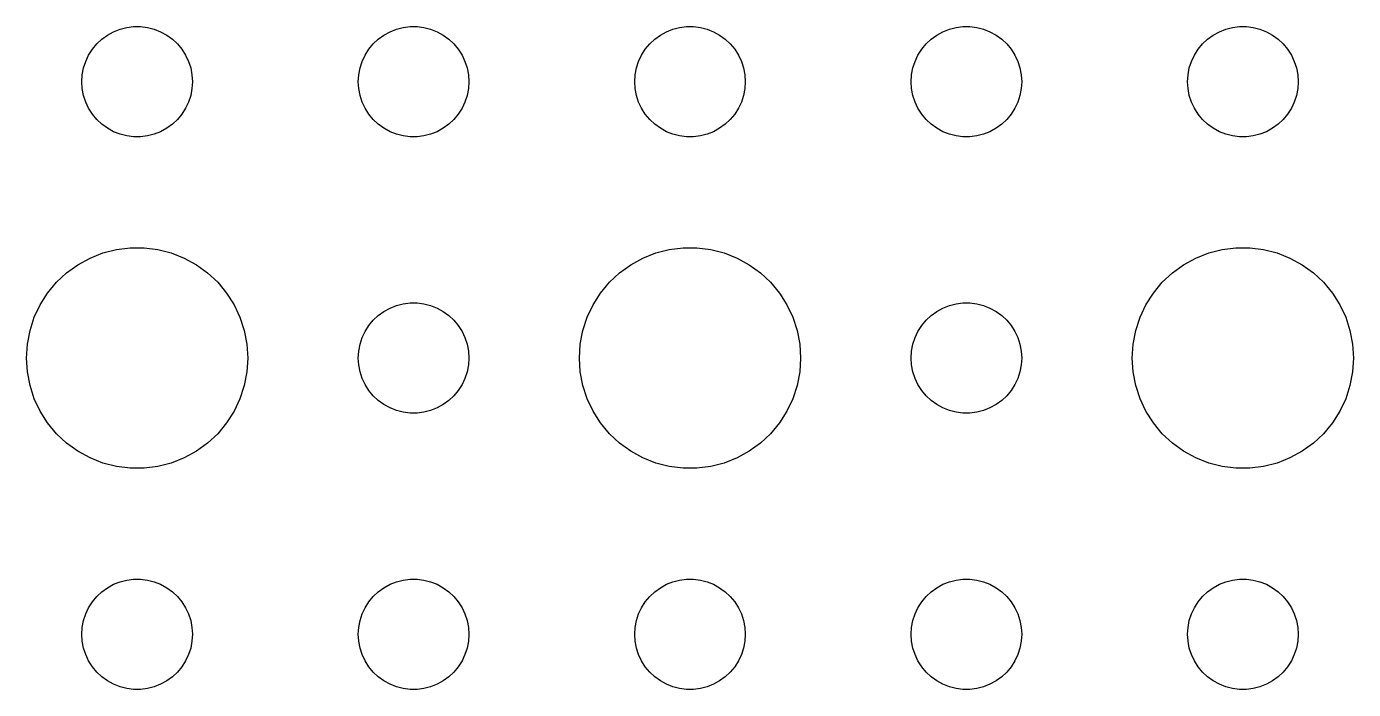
# Model space of a CAD drawing. Header units: metres. Extents: x -134 to 134, y 518 to 1078.
# Drawn here: x -70.5 to -34.5, y 546 to 564 of the extents above; entities that cross this region are included whole.
import ezdxf

# ---------------------------------------------------------------- set-up
doc = ezdxf.new("R2010")
doc.units = ezdxf.units.M

msp = doc.modelspace()

# ---------------------------------------------------------------- linework, layer by layer
for p, q in [((-68.4561, 563.656), (-68.3037, 563.766)), ((-68.3037, 563.766), (-68.1387, 563.857)), ((-68.1387, 563.857), (-67.9635, 563.927)), ((-67.9635, 563.927), (-67.7811, 563.973)), ((-67.7811, 563.973), (-67.5942, 563.997)), ((-67.5942, 563.997), (-67.4058, 563.997)), ((-67.4058, 563.997), (-67.2189, 563.973)), ((-67.2189, 563.973), (-67.0365, 563.927)), ((-67.0365, 563.927), (-66.8613, 563.857)), ((-66.8613, 563.857), (-66.6963, 563.766)), ((-66.6963, 563.766), (-66.5439, 563.656)), ((-60.9561, 563.656), (-60.8037, 563.766)), ((-60.8037, 563.766), (-60.6387, 563.857)), ((-60.6387, 563.857), (-60.4635, 563.927)), ((-60.4635, 563.927), (-60.2811, 563.973)), ((-60.2811, 563.973), (-60.0942, 563.997)), ((-60.0942, 563.997), (-59.9058, 563.997)), ((-59.9058, 563.997), (-59.7189, 563.973)), ((-59.7189, 563.973), (-59.5365, 563.927)), ((-59.5365, 563.927), (-59.3613, 563.857)), ((-59.3613, 563.857), (-59.1963, 563.766)), ((-59.1963, 563.766), (-59.0439, 563.656)), ((-53.4561, 563.656), (-53.3037, 563.766)), ((-53.3037, 563.766), (-53.1387, 563.857)), ((-53.1387, 563.857), (-52.9635, 563.927)), ((-52.9635, 563.927), (-52.7811, 563.973)), ((-52.7811, 563.973), (-52.5942, 563.997)), ((-52.5942, 563.997), (-52.4058, 563.997)), ((-52.4058, 563.997), (-52.2189, 563.973)), ((-52.2189, 563.973), (-52.0365, 563.927)), ((-52.0365, 563.927), (-51.8613, 563.857)), ((-51.8613, 563.857), (-51.6963, 563.766)), ((-51.6963, 563.766), (-51.5439, 563.656)), ((-45.9561, 563.656), (-45.8037, 563.766)), ((-45.8037, 563.766), (-45.6387, 563.857)), ((-45.6387, 563.857), (-45.4635, 563.927)), ((-45.4635, 563.927), (-45.2811, 563.973)), ((-45.2811, 563.973), (-45.0942, 563.997)), ((-45.0942, 563.997), (-44.9058, 563.997)), ((-44.9058, 563.997), (-44.7189, 563.973)), ((-44.7189, 563.973), (-44.5365, 563.927)), ((-44.5365, 563.927), (-44.3613, 563.857)), ((-44.3613, 563.857), (-44.1963, 563.766)), ((-44.1963, 563.766), (-44.0439, 563.656)), ((-38.4561, 563.656), (-38.3037, 563.766)), ((-38.3037, 563.766), (-38.1387, 563.857)), ((-38.1387, 563.857), (-37.9635, 563.927)), ((-37.9635, 563.927), (-37.7811, 563.973)), ((-37.7811, 563.973), (-37.5942, 563.997)), ((-37.5942, 563.997), (-37.4058, 563.997)), ((-37.4058, 563.997), (-37.2189, 563.973)), ((-37.2189, 563.973), (-37.0365, 563.927)), ((-37.0365, 563.927), (-36.8613, 563.857)), ((-36.8613, 563.857), (-36.6963, 563.766)), ((-36.6963, 563.766), (-36.5439, 563.656)), ((-68.7135, 563.382), (-68.5934, 563.527)), ((-68.5934, 563.527), (-68.4561, 563.656)), ((-66.5439, 563.656), (-66.4065, 563.527)), ((-66.4065, 563.527), (-66.2865, 563.382)), ((-61.2135, 563.382), (-61.0934, 563.527)), ((-61.0934, 563.527), (-60.9561, 563.656)), ((-59.0439, 563.656), (-58.9065, 563.527)), ((-58.9065, 563.527), (-58.7865, 563.382)), ((-53.7135, 563.382), (-53.5934, 563.527)), ((-53.5934, 563.527), (-53.4561, 563.656)), ((-51.5439, 563.656), (-51.4065, 563.527)), ((-51.4065, 563.527), (-51.2865, 563.382)), ((-46.2135, 563.382), (-46.0934, 563.527)), ((-46.0934, 563.527), (-45.9561, 563.656)), ((-44.0439, 563.656), (-43.9065, 563.527)), ((-43.9065, 563.527), (-43.7865, 563.382)), ((-38.7135, 563.382), (-38.5934, 563.527)), ((-38.5934, 563.527), (-38.4561, 563.656)), ((-36.5439, 563.656), (-36.4065, 563.527)), ((-36.4065, 563.527), (-36.2865, 563.382)), ((-68.9529, 562.873), (-68.8947, 563.052)), ((-68.8947, 563.052), (-68.8145, 563.223)), ((-68.8145, 563.223), (-68.7135, 563.382)), ((-66.2865, 563.382), (-66.1855, 563.223)), ((-66.1855, 563.223), (-66.1053, 563.052)), ((-66.1053, 563.052), (-66.0471, 562.873)), ((-61.4529, 562.873), (-61.3947, 563.052)), ((-61.3947, 563.052), (-61.3145, 563.223)), ((-61.3145, 563.223), (-61.2135, 563.382)), ((-58.7865, 563.382), (-58.6855, 563.223)), ((-58.6855, 563.223), (-58.6053, 563.052)), ((-58.6053, 563.052), (-58.5471, 562.873)), ((-53.9529, 562.873), (-53.8947, 563.052)), ((-53.8947, 563.052), (-53.8145, 563.223)), ((-53.8145, 563.223), (-53.7135, 563.382)), ((-51.2865, 563.382), (-51.1855, 563.223)), ((-51.1855, 563.223), (-51.1053, 563.052)), ((-51.1053, 563.052), (-51.0471, 562.873)), ((-46.4529, 562.873), (-46.3947, 563.052)), ((-46.3947, 563.052), (-46.3145, 563.223)), ((-46.3145, 563.223), (-46.2135, 563.382)), ((-43.7865, 563.382), (-43.6855, 563.223)), ((-43.6855, 563.223), (-43.6053, 563.052)), ((-43.6053, 563.052), (-43.5471, 562.873)), ((-38.9529, 562.873), (-38.8947, 563.052)), ((-38.8947, 563.052), (-38.8145, 563.223)), ((-38.8145, 563.223), (-38.7135, 563.382)), ((-36.2865, 563.382), (-36.1855, 563.223)), ((-36.1855, 563.223), (-36.1053, 563.052)), ((-36.1053, 563.052), (-36.0471, 562.873)), ((-69, 562.5), (-68.9882, 562.688)), ((-68.9882, 562.688), (-68.9529, 562.873)), ((-66.0471, 562.873), (-66.0118, 562.688)), ((-66.0118, 562.688), (-66, 562.5)), ((-61.5, 562.5), (-61.4882, 562.688)), ((-61.4882, 562.688), (-61.4529, 562.873)), ((-58.5471, 562.873), (-58.5118, 562.688)), ((-58.5118, 562.688), (-58.5, 562.5)), ((-54, 562.5), (-53.9882, 562.688)), ((-53.9882, 562.688), (-53.9529, 562.873)), ((-51.0471, 562.873), (-51.0118, 562.688)), ((-51.0118, 562.688), (-51, 562.5)), ((-46.5, 562.5), (-46.4882, 562.688)), ((-46.4882, 562.688), (-46.4529, 562.873)), ((-43.5471, 562.873), (-43.5118, 562.688)), ((-43.5118, 562.688), (-43.5, 562.5)), ((-39, 562.5), (-38.9882, 562.688)), ((-38.9882, 562.688), (-38.9529, 562.873)), ((-36.0471, 562.873), (-36.0118, 562.688)), ((-36.0118, 562.688), (-36, 562.5)), ((-68.9882, 562.312), (-69, 562.5)), ((-66, 562.5), (-66.0118, 562.312)), ((-61.4882, 562.312), (-61.5, 562.5)), ((-58.5, 562.5), (-58.5118, 562.312)), ((-53.9882, 562.312), (-54, 562.5)), ((-51, 562.5), (-51.0118, 562.312)), ((-46.4882, 562.312), (-46.5, 562.5)), ((-43.5, 562.5), (-43.5118, 562.312)), ((-38.9882, 562.312), (-39, 562.5)), ((-36, 562.5), (-36.0118, 562.312)), ((-68.9529, 562.127), (-68.9882, 562.312)), ((-68.8947, 561.948), (-68.9529, 562.127)), ((-66.0471, 562.127), (-66.1053, 561.948)), ((-66.0118, 562.312), (-66.0471, 562.127)), ((-61.4529, 562.127), (-61.4882, 562.312)), ((-61.3947, 561.948), (-61.4529, 562.127)), ((-58.5471, 562.127), (-58.6053, 561.948)), ((-58.5118, 562.312), (-58.5471, 562.127)), ((-53.9529, 562.127), (-53.9882, 562.312)), ((-53.8947, 561.948), (-53.9529, 562.127)), ((-51.0471, 562.127), (-51.1053, 561.948)), ((-51.0118, 562.312), (-51.0471, 562.127)), ((-46.4529, 562.127), (-46.4882, 562.312)), ((-46.3947, 561.948), (-46.4529, 562.127)), ((-43.5471, 562.127), (-43.6053, 561.948)), ((-43.5118, 562.312), (-43.5471, 562.127)), ((-38.9529, 562.127), (-38.9882, 562.312)), ((-38.8947, 561.948), (-38.9529, 562.127)), ((-36.0471, 562.127), (-36.1053, 561.948)), ((-36.0118, 562.312), (-36.0471, 562.127)), ((-68.8145, 561.777), (-68.8947, 561.948)), ((-68.7135, 561.618), (-68.8145, 561.777)), ((-68.5934, 561.473), (-68.7135, 561.618)), ((-66.2865, 561.618), (-66.4065, 561.473)), ((-66.1855, 561.777), (-66.2865, 561.618)), ((-66.1053, 561.948), (-66.1855, 561.777)), ((-61.3145, 561.777), (-61.3947, 561.948)), ((-61.2135, 561.618), (-61.3145, 561.777)), ((-61.0934, 561.473), (-61.2135, 561.618)), ((-58.7865, 561.618), (-58.9065, 561.473)), ((-58.6855, 561.777), (-58.7865, 561.618)), ((-58.6053, 561.948), (-58.6855, 561.777)), ((-53.8145, 561.777), (-53.8947, 561.948)), ((-53.7135, 561.618), (-53.8145, 561.777)), ((-53.5934, 561.473), (-53.7135, 561.618)), ((-51.2865, 561.618), (-51.4065, 561.473)), ((-51.1855, 561.777), (-51.2865, 561.618)), ((-51.1053, 561.948), (-51.1855, 561.777)), ((-46.3145, 561.777), (-46.3947, 561.948)), ((-46.2135, 561.618), (-46.3145, 561.777)), ((-46.0934, 561.473), (-46.2135, 561.618)), ((-43.7865, 561.618), (-43.9065, 561.473)), ((-43.6855, 561.777), (-43.7865, 561.618)), ((-43.6053, 561.948), (-43.6855, 561.777)), ((-38.8145, 561.777), (-38.8947, 561.948)), ((-38.7135, 561.618), (-38.8145, 561.777)), ((-38.5934, 561.473), (-38.7135, 561.618)), ((-36.2865, 561.618), (-36.4065, 561.473)), ((-36.1855, 561.777), (-36.2865, 561.618)), ((-36.1053, 561.948), (-36.1855, 561.777)), ((-68.4561, 561.344), (-68.5934, 561.473)), ((-68.3037, 561.234), (-68.4561, 561.344)), ((-66.5439, 561.344), (-66.6963, 561.234)), ((-66.4065, 561.473), (-66.5439, 561.344)), ((-60.9561, 561.344), (-61.0934, 561.473)), ((-60.8037, 561.234), (-60.9561, 561.344)), ((-59.0439, 561.344), (-59.1963, 561.234)), ((-58.9065, 561.473), (-59.0439, 561.344)), ((-53.4561, 561.344), (-53.5934, 561.473)), ((-53.3037, 561.234), (-53.4561, 561.344)), ((-51.5439, 561.344), (-51.6963, 561.234)), ((-51.4065, 561.473), (-51.5439, 561.344)), ((-45.9561, 561.344), (-46.0934, 561.473)), ((-45.8037, 561.234), (-45.9561, 561.344)), ((-44.0439, 561.344), (-44.1963, 561.234)), ((-43.9065, 561.473), (-44.0439, 561.344)), ((-38.4561, 561.344), (-38.5934, 561.473)), ((-38.3037, 561.234), (-38.4561, 561.344)), ((-36.5439, 561.344), (-36.6963, 561.234)), ((-36.4065, 561.473), (-36.5439, 561.344)), ((-68.1387, 561.143), (-68.3037, 561.234)), ((-67.9635, 561.073), (-68.1387, 561.143)), ((-67.7811, 561.027), (-67.9635, 561.073)), ((-67.5942, 561.003), (-67.7811, 561.027)), ((-67.4058, 561.003), (-67.5942, 561.003)), ((-67.2189, 561.027), (-67.4058, 561.003)), ((-67.0365, 561.073), (-67.2189, 561.027)), ((-66.8613, 561.143), (-67.0365, 561.073)), ((-66.6963, 561.234), (-66.8613, 561.143)), ((-60.6387, 561.143), (-60.8037, 561.234)), ((-60.4635, 561.073), (-60.6387, 561.143)), ((-60.2811, 561.027), (-60.4635, 561.073)), ((-60.0942, 561.003), (-60.2811, 561.027)), ((-59.9058, 561.003), (-60.0942, 561.003)), ((-59.7189, 561.027), (-59.9058, 561.003)), ((-59.5365, 561.073), (-59.7189, 561.027)), ((-59.3613, 561.143), (-59.5365, 561.073)), ((-59.1963, 561.234), (-59.3613, 561.143)), ((-53.1387, 561.143), (-53.3037, 561.234)), ((-52.9635, 561.073), (-53.1387, 561.143)), ((-52.7811, 561.027), (-52.9635, 561.073)), ((-52.5942, 561.003), (-52.7811, 561.027)), ((-52.4058, 561.003), (-52.5942, 561.003)), ((-52.2189, 561.027), (-52.4058, 561.003)), ((-52.0365, 561.073), (-52.2189, 561.027)), ((-51.8613, 561.143), (-52.0365, 561.073)), ((-51.6963, 561.234), (-51.8613, 561.143)), ((-45.6387, 561.143), (-45.8037, 561.234)), ((-45.4635, 561.073), (-45.6387, 561.143)), ((-45.2811, 561.027), (-45.4635, 561.073)), ((-45.0942, 561.003), (-45.2811, 561.027)), ((-44.9058, 561.003), (-45.0942, 561.003)), ((-44.7189, 561.027), (-44.9058, 561.003)), ((-44.5365, 561.073), (-44.7189, 561.027)), ((-44.3613, 561.143), (-44.5365, 561.073)), ((-44.1963, 561.234), (-44.3613, 561.143)), ((-38.1387, 561.143), (-38.3037, 561.234)), ((-37.9635, 561.073), (-38.1387, 561.143)), ((-37.7811, 561.027), (-37.9635, 561.073)), ((-37.5942, 561.003), (-37.7811, 561.027)), ((-37.4058, 561.003), (-37.5942, 561.003)), ((-37.2189, 561.027), (-37.4058, 561.003)), ((-37.0365, 561.073), (-37.2189, 561.027)), ((-36.8613, 561.143), (-37.0365, 561.073)), ((-36.6963, 561.234), (-36.8613, 561.143)), ((-69.1075, 557.533), (-68.7773, 557.714)), ((-68.7773, 557.714), (-68.427, 557.853)), ((-68.427, 557.853), (-68.0621, 557.947)), ((-68.0621, 557.947), (-67.6884, 557.994)), ((-67.6884, 557.994), (-67.3116, 557.994)), ((-67.3116, 557.994), (-66.9379, 557.947)), ((-66.9379, 557.947), (-66.573, 557.853)), ((-66.573, 557.853), (-66.2227, 557.714)), ((-66.2227, 557.714), (-65.8925, 557.533)), ((-54.1075, 557.533), (-53.7773, 557.714)), ((-53.7773, 557.714), (-53.427, 557.853)), ((-53.427, 557.853), (-53.0621, 557.947)), ((-53.0621, 557.947), (-52.6884, 557.994)), ((-52.6884, 557.994), (-52.3116, 557.994)), ((-52.3116, 557.994), (-51.9379, 557.947)), ((-51.9379, 557.947), (-51.5729, 557.853)), ((-51.5729, 557.853), (-51.2227, 557.714)), ((-51.2227, 557.714), (-50.8925, 557.533)), ((-39.1075, 557.533), (-38.7773, 557.714)), ((-38.7773, 557.714), (-38.427, 557.853)), ((-38.427, 557.853), (-38.0621, 557.947)), ((-38.0621, 557.947), (-37.6884, 557.994)), ((-37.6884, 557.994), (-37.3116, 557.994)), ((-37.3116, 557.994), (-36.9379, 557.947)), ((-36.9379, 557.947), (-36.5729, 557.853)), ((-36.5729, 557.853), (-36.2227, 557.714)), ((-36.2227, 557.714), (-35.8925, 557.533)), ((-69.6869, 557.054), (-69.4123, 557.312)), ((-69.4123, 557.312), (-69.1075, 557.533)), ((-65.8925, 557.533), (-65.5877, 557.312)), ((-65.5877, 557.312), (-65.3131, 557.054)), ((-54.6869, 557.054), (-54.4123, 557.312)), ((-54.4123, 557.312), (-54.1075, 557.533)), ((-50.8925, 557.533), (-50.5877, 557.312)), ((-50.5877, 557.312), (-50.3131, 557.054)), ((-39.6869, 557.054), (-39.4123, 557.312)), ((-39.4123, 557.312), (-39.1075, 557.533)), ((-35.8925, 557.533), (-35.5877, 557.312)), ((-35.5877, 557.312), (-35.3131, 557.054)), ((-69.927, 556.763), (-69.6869, 557.054)), ((-65.3131, 557.054), (-65.073, 556.763)), ((-54.927, 556.763), (-54.6869, 557.054)), ((-50.3131, 557.054), (-50.0729, 556.763)), ((-39.927, 556.763), (-39.6869, 557.054)), ((-35.3131, 557.054), (-35.0729, 556.763)), ((-70.1289, 556.445), (-69.927, 556.763)), ((-65.073, 556.763), (-64.8711, 556.445)), ((-55.1289, 556.445), (-54.927, 556.763)), ((-50.0729, 556.763), (-49.8711, 556.445)), ((-40.1289, 556.445), (-39.927, 556.763)), ((-35.0729, 556.763), (-34.8711, 556.445)), ((-70.2893, 556.104), (-70.1289, 556.445)), ((-64.8711, 556.445), (-64.7107, 556.104)), ((-60.9561, 556.156), (-60.8037, 556.266)), ((-60.8037, 556.266), (-60.6387, 556.357)), ((-60.6387, 556.357), (-60.4635, 556.427)), ((-60.4635, 556.427), (-60.2811, 556.473)), ((-60.2811, 556.473), (-60.0942, 556.497)), ((-60.0942, 556.497), (-59.9058, 556.497)), ((-59.9058, 556.497), (-59.7189, 556.473)), ((-59.7189, 556.473), (-59.5365, 556.427)), ((-59.5365, 556.427), (-59.3613, 556.357)), ((-59.3613, 556.357), (-59.1963, 556.266)), ((-59.1963, 556.266), (-59.0439, 556.156)), ((-55.2893, 556.104), (-55.1289, 556.445)), ((-49.8711, 556.445), (-49.7107, 556.104)), ((-45.9561, 556.156), (-45.8037, 556.266)), ((-45.8037, 556.266), (-45.6387, 556.357)), ((-45.6387, 556.357), (-45.4635, 556.427)), ((-45.4635, 556.427), (-45.2811, 556.473)), ((-45.2811, 556.473), (-45.0942, 556.497)), ((-45.0942, 556.497), (-44.9058, 556.497)), ((-44.9058, 556.497), (-44.7189, 556.473)), ((-44.7189, 556.473), (-44.5365, 556.427)), ((-44.5365, 556.427), (-44.3613, 556.357)), ((-44.3613, 556.357), (-44.1963, 556.266)), ((-44.1963, 556.266), (-44.0439, 556.156)), ((-40.2893, 556.104), (-40.1289, 556.445)), ((-34.8711, 556.445), (-34.7107, 556.104)), ((-70.4057, 555.746), (-70.2893, 556.104)), ((-64.7107, 556.104), (-64.5943, 555.746)), ((-61.3145, 555.723), (-61.2135, 555.882)), ((-61.2135, 555.882), (-61.0934, 556.027)), ((-61.0934, 556.027), (-60.9561, 556.156)), ((-59.0439, 556.156), (-58.9065, 556.027)), ((-58.9065, 556.027), (-58.7865, 555.882)), ((-58.7865, 555.882), (-58.6855, 555.723)), ((-55.4057, 555.746), (-55.2893, 556.104)), ((-49.7107, 556.104), (-49.5942, 555.746)), ((-46.3145, 555.723), (-46.2135, 555.882)), ((-46.2135, 555.882), (-46.0934, 556.027)), ((-46.0934, 556.027), (-45.9561, 556.156)), ((-44.0439, 556.156), (-43.9065, 556.027)), ((-43.9065, 556.027), (-43.7865, 555.882)), ((-43.7865, 555.882), (-43.6855, 555.723)), ((-40.4057, 555.746), (-40.2893, 556.104)), ((-34.7107, 556.104), (-34.5942, 555.746)), ((-70.4763, 555.376), (-70.4057, 555.746)), ((-64.5943, 555.746), (-64.5237, 555.376)), ((-61.4529, 555.373), (-61.3947, 555.552)), ((-61.3947, 555.552), (-61.3145, 555.723)), ((-58.6855, 555.723), (-58.6053, 555.552)), ((-58.6053, 555.552), (-58.5471, 555.373)), ((-55.4763, 555.376), (-55.4057, 555.746)), ((-49.5942, 555.746), (-49.5237, 555.376)), ((-46.4529, 555.373), (-46.3947, 555.552)), ((-46.3947, 555.552), (-46.3145, 555.723)), ((-43.6855, 555.723), (-43.6053, 555.552)), ((-43.6053, 555.552), (-43.5471, 555.373)), ((-40.4763, 555.376), (-40.4057, 555.746)), ((-34.5942, 555.746), (-34.5237, 555.376)), ((-70.5, 555), (-70.4763, 555.376)), ((-64.5237, 555.376), (-64.5, 555)), ((-61.5, 555), (-61.4882, 555.188)), ((-61.4882, 555.188), (-61.4529, 555.373)), ((-58.5471, 555.373), (-58.5118, 555.188)), ((-58.5118, 555.188), (-58.5, 555)), ((-55.5, 555), (-55.4763, 555.376)), ((-49.5237, 555.376), (-49.5, 555)), ((-46.5, 555), (-46.4882, 555.188)), ((-46.4882, 555.188), (-46.4529, 555.373)), ((-43.5471, 555.373), (-43.5118, 555.188)), ((-43.5118, 555.188), (-43.5, 555)), ((-40.5, 555), (-40.4763, 555.376)), ((-34.5237, 555.376), (-34.5, 555)), ((-70.4763, 554.624), (-70.5, 555)), ((-64.5, 555), (-64.5237, 554.624)), ((-61.4882, 554.812), (-61.5, 555)), ((-61.4529, 554.627), (-61.4882, 554.812)), ((-58.5118, 554.812), (-58.5471, 554.627)), ((-58.5, 555), (-58.5118, 554.812)), ((-55.4763, 554.624), (-55.5, 555)), ((-49.5, 555), (-49.5237, 554.624)), ((-46.4882, 554.812), (-46.5, 555)), ((-46.4529, 554.627), (-46.4882, 554.812)), ((-43.5118, 554.812), (-43.5471, 554.627)), ((-43.5, 555), (-43.5118, 554.812)), ((-40.4763, 554.624), (-40.5, 555)), ((-34.5, 555), (-34.5237, 554.624)), ((-70.4057, 554.254), (-70.4763, 554.624)), ((-64.5237, 554.624), (-64.5943, 554.254)), ((-61.3947, 554.448), (-61.4529, 554.627)), ((-61.3145, 554.277), (-61.3947, 554.448)), ((-58.6053, 554.448), (-58.6855, 554.277)), ((-58.5471, 554.627), (-58.6053, 554.448)), ((-55.4057, 554.254), (-55.4763, 554.624)), ((-49.5237, 554.624), (-49.5942, 554.254)), ((-46.3947, 554.448), (-46.4529, 554.627)), ((-46.3145, 554.277), (-46.3947, 554.448)), ((-43.6053, 554.448), (-43.6855, 554.277)), ((-43.5471, 554.627), (-43.6053, 554.448)), ((-40.4057, 554.254), (-40.4763, 554.624)), ((-34.5237, 554.624), (-34.5942, 554.254)), ((-70.2893, 553.896), (-70.4057, 554.254)), ((-64.5943, 554.254), (-64.7107, 553.896)), ((-61.2135, 554.118), (-61.3145, 554.277)), ((-61.0934, 553.973), (-61.2135, 554.118)), ((-58.7865, 554.118), (-58.9065, 553.973)), ((-58.6855, 554.277), (-58.7865, 554.118)), ((-55.2893, 553.896), (-55.4057, 554.254)), ((-49.5942, 554.254), (-49.7107, 553.896)), ((-46.2135, 554.118), (-46.3145, 554.277)), ((-46.0934, 553.973), (-46.2135, 554.118)), ((-43.7865, 554.118), (-43.9065, 553.973)), ((-43.6855, 554.277), (-43.7865, 554.118)), ((-40.2893, 553.896), (-40.4057, 554.254)), ((-34.5942, 554.254), (-34.7107, 553.896)), ((-70.1289, 553.555), (-70.2893, 553.896)), ((-64.7107, 553.896), (-64.8711, 553.555)), ((-60.9561, 553.844), (-61.0934, 553.973)), ((-60.8037, 553.734), (-60.9561, 553.844)), ((-60.6387, 553.643), (-60.8037, 553.734)), ((-59.1963, 553.734), (-59.3613, 553.643)), ((-59.0439, 553.844), (-59.1963, 553.734)), ((-58.9065, 553.973), (-59.0439, 553.844)), ((-55.1289, 553.555), (-55.2893, 553.896)), ((-49.7107, 553.896), (-49.8711, 553.555)), ((-45.9561, 553.844), (-46.0934, 553.973)), ((-45.8037, 553.734), (-45.9561, 553.844)), ((-45.6387, 553.643), (-45.8037, 553.734)), ((-44.1963, 553.734), (-44.3613, 553.643)), ((-44.0439, 553.844), (-44.1963, 553.734)), ((-43.9065, 553.973), (-44.0439, 553.844)), ((-40.1289, 553.555), (-40.2893, 553.896)), ((-34.7107, 553.896), (-34.8711, 553.555)), ((-69.927, 553.237), (-70.1289, 553.555)), ((-64.8711, 553.555), (-65.073, 553.237)), ((-60.4635, 553.573), (-60.6387, 553.643)), ((-60.2811, 553.527), (-60.4635, 553.573)), ((-60.0942, 553.503), (-60.2811, 553.527)), ((-59.9058, 553.503), (-60.0942, 553.503)), ((-59.7189, 553.527), (-59.9058, 553.503)), ((-59.5365, 553.573), (-59.7189, 553.527)), ((-59.3613, 553.643), (-59.5365, 553.573)), ((-54.927, 553.237), (-55.1289, 553.555)), ((-49.8711, 553.555), (-50.0729, 553.237)), ((-45.4635, 553.573), (-45.6387, 553.643)), ((-45.2811, 553.527), (-45.4635, 553.573)), ((-45.0942, 553.503), (-45.2811, 553.527)), ((-44.9058, 553.503), (-45.0942, 553.503)), ((-44.7189, 553.527), (-44.9058, 553.503)), ((-44.5365, 553.573), (-44.7189, 553.527)), ((-44.3613, 553.643), (-44.5365, 553.573)), ((-39.927, 553.237), (-40.1289, 553.555)), ((-34.8711, 553.555), (-35.0729, 553.237)), ((-69.6869, 552.946), (-69.927, 553.237)), ((-65.073, 553.237), (-65.3131, 552.946)), ((-54.6869, 552.946), (-54.927, 553.237)), ((-50.0729, 553.237), (-50.3131, 552.946)), ((-39.6869, 552.946), (-39.927, 553.237)), ((-35.0729, 553.237), (-35.3131, 552.946)), ((-69.4123, 552.688), (-69.6869, 552.946)), ((-69.1075, 552.467), (-69.4123, 552.688)), ((-65.5877, 552.688), (-65.8925, 552.467)), ((-65.3131, 552.946), (-65.5877, 552.688)), ((-54.4123, 552.688), (-54.6869, 552.946)), ((-54.1075, 552.467), (-54.4123, 552.688)), ((-50.5877, 552.688), (-50.8925, 552.467)), ((-50.3131, 552.946), (-50.5877, 552.688)), ((-39.4123, 552.688), (-39.6869, 552.946)), ((-39.1075, 552.467), (-39.4123, 552.688)), ((-35.5877, 552.688), (-35.8925, 552.467)), ((-35.3131, 552.946), (-35.5877, 552.688)), ((-68.7773, 552.286), (-69.1075, 552.467)), ((-68.427, 552.147), (-68.7773, 552.286)), ((-66.2227, 552.286), (-66.573, 552.147)), ((-65.8925, 552.467), (-66.2227, 552.286)), ((-53.7773, 552.286), (-54.1075, 552.467)), ((-53.427, 552.147), (-53.7773, 552.286)), ((-51.2227, 552.286), (-51.5729, 552.147)), ((-50.8925, 552.467), (-51.2227, 552.286)), ((-38.7773, 552.286), (-39.1075, 552.467)), ((-38.427, 552.147), (-38.7773, 552.286)), ((-36.2227, 552.286), (-36.5729, 552.147)), ((-35.8925, 552.467), (-36.2227, 552.286)), ((-68.0621, 552.053), (-68.427, 552.147)), ((-67.6884, 552.006), (-68.0621, 552.053)), ((-67.3116, 552.006), (-67.6884, 552.006)), ((-66.9379, 552.053), (-67.3116, 552.006)), ((-66.573, 552.147), (-66.9379, 552.053)), ((-53.0621, 552.053), (-53.427, 552.147)), ((-52.6884, 552.006), (-53.0621, 552.053)), ((-52.3116, 552.006), (-52.6884, 552.006)), ((-51.9379, 552.053), (-52.3116, 552.006)), ((-51.5729, 552.147), (-51.9379, 552.053)), ((-38.0621, 552.053), (-38.427, 552.147)), ((-37.6884, 552.006), (-38.0621, 552.053)), ((-37.3116, 552.006), (-37.6884, 552.006)), ((-36.9379, 552.053), (-37.3116, 552.006)), ((-36.5729, 552.147), (-36.9379, 552.053)), ((-68.5934, 548.527), (-68.4561, 548.656)), ((-68.4561, 548.656), (-68.3037, 548.766)), ((-68.3037, 548.766), (-68.1387, 548.857)), ((-68.1387, 548.857), (-67.9635, 548.927)), ((-67.9635, 548.927), (-67.7811, 548.973)), ((-67.7811, 548.973), (-67.5942, 548.997)), ((-67.5942, 548.997), (-67.4058, 548.997)), ((-67.4058, 548.997), (-67.2189, 548.973)), ((-67.2189, 548.973), (-67.0365, 548.927)), ((-67.0365, 548.927), (-66.8613, 548.857)), ((-66.8613, 548.857), (-66.6963, 548.766)), ((-66.6963, 548.766), (-66.5439, 548.656)), ((-66.5439, 548.656), (-66.4065, 548.527)), ((-61.0934, 548.527), (-60.9561, 548.656)), ((-60.9561, 548.656), (-60.8037, 548.766)), ((-60.8037, 548.766), (-60.6387, 548.857)), ((-60.6387, 548.857), (-60.4635, 548.927)), ((-60.4635, 548.927), (-60.2811, 548.973)), ((-60.2811, 548.973), (-60.0942, 548.997)), ((-60.0942, 548.997), (-59.9058, 548.997)), ((-59.9058, 548.997), (-59.7189, 548.973)), ((-59.7189, 548.973), (-59.5365, 548.927)), ((-59.5365, 548.927), (-59.3613, 548.857)), ((-59.3613, 548.857), (-59.1963, 548.766)), ((-59.1963, 548.766), (-59.0439, 548.656)), ((-59.0439, 548.656), (-58.9065, 548.527)), ((-53.5934, 548.527), (-53.4561, 548.656)), ((-53.4561, 548.656), (-53.3037, 548.766)), ((-53.3037, 548.766), (-53.1387, 548.857)), ((-53.1387, 548.857), (-52.9635, 548.927)), ((-52.9635, 548.927), (-52.7811, 548.973)), ((-52.7811, 548.973), (-52.5942, 548.997)), ((-52.5942, 548.997), (-52.4058, 548.997)), ((-52.4058, 548.997), (-52.2189, 548.973)), ((-52.2189, 548.973), (-52.0365, 548.927)), ((-52.0365, 548.927), (-51.8613, 548.857)), ((-51.8613, 548.857), (-51.6963, 548.766)), ((-51.6963, 548.766), (-51.5439, 548.656)), ((-51.5439, 548.656), (-51.4065, 548.527)), ((-46.0934, 548.527), (-45.9561, 548.656)), ((-45.9561, 548.656), (-45.8037, 548.766)), ((-45.8037, 548.766), (-45.6387, 548.857)), ((-45.6387, 548.857), (-45.4635, 548.927)), ((-45.4635, 548.927), (-45.2811, 548.973)), ((-45.2811, 548.973), (-45.0942, 548.997)), ((-45.0942, 548.997), (-44.9058, 548.997)), ((-44.9058, 548.997), (-44.7189, 548.973)), ((-44.7189, 548.973), (-44.5365, 548.927)), ((-44.5365, 548.927), (-44.3613, 548.857)), ((-44.3613, 548.857), (-44.1963, 548.766)), ((-44.1963, 548.766), (-44.0439, 548.656)), ((-44.0439, 548.656), (-43.9065, 548.527)), ((-38.5934, 548.527), (-38.4561, 548.656)), ((-38.4561, 548.656), (-38.3037, 548.766)), ((-38.3037, 548.766), (-38.1387, 548.857)), ((-38.1387, 548.857), (-37.9635, 548.927)), ((-37.9635, 548.927), (-37.7811, 548.973)), ((-37.7811, 548.973), (-37.5942, 548.997)), ((-37.5942, 548.997), (-37.4058, 548.997)), ((-37.4058, 548.997), (-37.2189, 548.973)), ((-37.2189, 548.973), (-37.0365, 548.927)), ((-37.0365, 548.927), (-36.8613, 548.857)), ((-36.8613, 548.857), (-36.6963, 548.766)), ((-36.6963, 548.766), (-36.5439, 548.656)), ((-36.5439, 548.656), (-36.4065, 548.527)), ((-68.8145, 548.223), (-68.7135, 548.382)), ((-68.7135, 548.382), (-68.5934, 548.527)), ((-66.4065, 548.527), (-66.2865, 548.382)), ((-66.2865, 548.382), (-66.1855, 548.223)), ((-61.3145, 548.223), (-61.2135, 548.382)), ((-61.2135, 548.382), (-61.0934, 548.527)), ((-58.9065, 548.527), (-58.7865, 548.382)), ((-58.7865, 548.382), (-58.6855, 548.223)), ((-53.8145, 548.223), (-53.7135, 548.382)), ((-53.7135, 548.382), (-53.5934, 548.527)), ((-51.4065, 548.527), (-51.2865, 548.382)), ((-51.2865, 548.382), (-51.1855, 548.223)), ((-46.3145, 548.223), (-46.2135, 548.382)), ((-46.2135, 548.382), (-46.0934, 548.527)), ((-43.9065, 548.527), (-43.7865, 548.382)), ((-43.7865, 548.382), (-43.6855, 548.223)), ((-38.8145, 548.223), (-38.7135, 548.382)), ((-38.7135, 548.382), (-38.5934, 548.527)), ((-36.4065, 548.527), (-36.2865, 548.382)), ((-36.2865, 548.382), (-36.1855, 548.223)), ((-68.9529, 547.873), (-68.8947, 548.052)), ((-68.8947, 548.052), (-68.8145, 548.223)), ((-66.1855, 548.223), (-66.1053, 548.052)), ((-66.1053, 548.052), (-66.0471, 547.873)), ((-61.4529, 547.873), (-61.3947, 548.052)), ((-61.3947, 548.052), (-61.3145, 548.223)), ((-58.6855, 548.223), (-58.6053, 548.052)), ((-58.6053, 548.052), (-58.5471, 547.873)), ((-53.9529, 547.873), (-53.8947, 548.052)), ((-53.8947, 548.052), (-53.8145, 548.223)), ((-51.1855, 548.223), (-51.1053, 548.052)), ((-51.1053, 548.052), (-51.0471, 547.873)), ((-46.4529, 547.873), (-46.3947, 548.052)), ((-46.3947, 548.052), (-46.3145, 548.223)), ((-43.6855, 548.223), (-43.6053, 548.052)), ((-43.6053, 548.052), (-43.5471, 547.873)), ((-38.9529, 547.873), (-38.8947, 548.052)), ((-38.8947, 548.052), (-38.8145, 548.223)), ((-36.1855, 548.223), (-36.1053, 548.052)), ((-36.1053, 548.052), (-36.0471, 547.873)), ((-69, 547.5), (-68.9882, 547.688)), ((-68.9882, 547.688), (-68.9529, 547.873)), ((-66.0471, 547.873), (-66.0118, 547.688)), ((-66.0118, 547.688), (-66, 547.5)), ((-61.5, 547.5), (-61.4882, 547.688)), ((-61.4882, 547.688), (-61.4529, 547.873)), ((-58.5471, 547.873), (-58.5118, 547.688)), ((-58.5118, 547.688), (-58.5, 547.5)), ((-54, 547.5), (-53.9882, 547.688)), ((-53.9882, 547.688), (-53.9529, 547.873)), ((-51.0471, 547.873), (-51.0118, 547.688)), ((-51.0118, 547.688), (-51, 547.5)), ((-46.5, 547.5), (-46.4882, 547.688)), ((-46.4882, 547.688), (-46.4529, 547.873)), ((-43.5471, 547.873), (-43.5118, 547.688)), ((-43.5118, 547.688), (-43.5, 547.5)), ((-39, 547.5), (-38.9882, 547.688)), ((-38.9882, 547.688), (-38.9529, 547.873)), ((-36.0471, 547.873), (-36.0118, 547.688)), ((-36.0118, 547.688), (-36, 547.5)), ((-68.9882, 547.312), (-69, 547.5)), ((-68.9529, 547.127), (-68.9882, 547.312)), ((-66.0118, 547.312), (-66.0471, 547.127)), ((-66, 547.5), (-66.0118, 547.312)), ((-61.4882, 547.312), (-61.5, 547.5)), ((-61.4529, 547.127), (-61.4882, 547.312)), ((-58.5118, 547.312), (-58.5471, 547.127)), ((-58.5, 547.5), (-58.5118, 547.312)), ((-53.9882, 547.312), (-54, 547.5)), ((-53.9529, 547.127), (-53.9882, 547.312)), ((-51.0118, 547.312), (-51.0471, 547.127)), ((-51, 547.5), (-51.0118, 547.312)), ((-46.4882, 547.312), (-46.5, 547.5)), ((-46.4529, 547.127), (-46.4882, 547.312)), ((-43.5118, 547.312), (-43.5471, 547.127)), ((-43.5, 547.5), (-43.5118, 547.312)), ((-38.9882, 547.312), (-39, 547.5)), ((-38.9529, 547.127), (-38.9882, 547.312)), ((-36.0118, 547.312), (-36.0471, 547.127)), ((-36, 547.5), (-36.0118, 547.312)), ((-68.8947, 546.948), (-68.9529, 547.127)), ((-68.8145, 546.777), (-68.8947, 546.948)), ((-66.1053, 546.948), (-66.1855, 546.777)), ((-66.0471, 547.127), (-66.1053, 546.948)), ((-61.3947, 546.948), (-61.4529, 547.127)), ((-61.3145, 546.777), (-61.3947, 546.948)), ((-58.6053, 546.948), (-58.6855, 546.777)), ((-58.5471, 547.127), (-58.6053, 546.948)), ((-53.8947, 546.948), (-53.9529, 547.127)), ((-53.8145, 546.777), (-53.8947, 546.948)), ((-51.1053, 546.948), (-51.1855, 546.777)), ((-51.0471, 547.127), (-51.1053, 546.948)), ((-46.3947, 546.948), (-46.4529, 547.127)), ((-46.3145, 546.777), (-46.3947, 546.948)), ((-43.6053, 546.948), (-43.6855, 546.777)), ((-43.5471, 547.127), (-43.6053, 546.948)), ((-38.8947, 546.948), (-38.9529, 547.127)), ((-38.8145, 546.777), (-38.8947, 546.948)), ((-36.1053, 546.948), (-36.1855, 546.777)), ((-36.0471, 547.127), (-36.1053, 546.948)), ((-68.7135, 546.618), (-68.8145, 546.777)), ((-68.5934, 546.473), (-68.7135, 546.618)), ((-66.2865, 546.618), (-66.4065, 546.473)), ((-66.1855, 546.777), (-66.2865, 546.618)), ((-61.2135, 546.618), (-61.3145, 546.777)), ((-61.0934, 546.473), (-61.2135, 546.618)), ((-58.7865, 546.618), (-58.9065, 546.473)), ((-58.6855, 546.777), (-58.7865, 546.618)), ((-53.7135, 546.618), (-53.8145, 546.777)), ((-53.5934, 546.473), (-53.7135, 546.618)), ((-51.2865, 546.618), (-51.4065, 546.473)), ((-51.1855, 546.777), (-51.2865, 546.618)), ((-46.2135, 546.618), (-46.3145, 546.777)), ((-46.0934, 546.473), (-46.2135, 546.618)), ((-43.7865, 546.618), (-43.9065, 546.473)), ((-43.6855, 546.777), (-43.7865, 546.618)), ((-38.7135, 546.618), (-38.8145, 546.777)), ((-38.5934, 546.473), (-38.7135, 546.618)), ((-36.2865, 546.618), (-36.4065, 546.473)), ((-36.1855, 546.777), (-36.2865, 546.618)), ((-68.4561, 546.344), (-68.5934, 546.473)), ((-68.3037, 546.234), (-68.4561, 546.344)), ((-68.1387, 546.143), (-68.3037, 546.234)), ((-67.9635, 546.073), (-68.1387, 546.143)), ((-66.8613, 546.143), (-67.0365, 546.073)), ((-66.6963, 546.234), (-66.8613, 546.143)), ((-66.5439, 546.344), (-66.6963, 546.234)), ((-66.4065, 546.473), (-66.5439, 546.344)), ((-60.9561, 546.344), (-61.0934, 546.473)), ((-60.8037, 546.234), (-60.9561, 546.344)), ((-60.6387, 546.143), (-60.8037, 546.234)), ((-60.4635, 546.073), (-60.6387, 546.143)), ((-59.3613, 546.143), (-59.5365, 546.073)), ((-59.1963, 546.234), (-59.3613, 546.143)), ((-59.0439, 546.344), (-59.1963, 546.234)), ((-58.9065, 546.473), (-59.0439, 546.344)), ((-53.4561, 546.344), (-53.5934, 546.473)), ((-53.3037, 546.234), (-53.4561, 546.344)), ((-53.1387, 546.143), (-53.3037, 546.234)), ((-52.9635, 546.073), (-53.1387, 546.143)), ((-51.8613, 546.143), (-52.0365, 546.073)), ((-51.6963, 546.234), (-51.8613, 546.143)), ((-51.5439, 546.344), (-51.6963, 546.234)), ((-51.4065, 546.473), (-51.5439, 546.344)), ((-45.9561, 546.344), (-46.0934, 546.473)), ((-45.8037, 546.234), (-45.9561, 546.344)), ((-45.6387, 546.143), (-45.8037, 546.234)), ((-45.4635, 546.073), (-45.6387, 546.143)), ((-44.3613, 546.143), (-44.5365, 546.073)), ((-44.1963, 546.234), (-44.3613, 546.143)), ((-44.0439, 546.344), (-44.1963, 546.234)), ((-43.9065, 546.473), (-44.0439, 546.344)), ((-38.4561, 546.344), (-38.5934, 546.473)), ((-38.3037, 546.234), (-38.4561, 546.344)), ((-38.1387, 546.143), (-38.3037, 546.234)), ((-37.9635, 546.073), (-38.1387, 546.143)), ((-36.8613, 546.143), (-37.0365, 546.073)), ((-36.6963, 546.234), (-36.8613, 546.143)), ((-36.5439, 546.344), (-36.6963, 546.234)), ((-36.4065, 546.473), (-36.5439, 546.344)), ((-67.7811, 546.027), (-67.9635, 546.073)), ((-67.5942, 546.003), (-67.7811, 546.027)), ((-67.4058, 546.003), (-67.5942, 546.003)), ((-67.2189, 546.027), (-67.4058, 546.003)), ((-67.0365, 546.073), (-67.2189, 546.027)), ((-60.2811, 546.027), (-60.4635, 546.073)), ((-60.0942, 546.003), (-60.2811, 546.027)), ((-59.9058, 546.003), (-60.0942, 546.003)), ((-59.7189, 546.027), (-59.9058, 546.003)), ((-59.5365, 546.073), (-59.7189, 546.027)), ((-52.7811, 546.027), (-52.9635, 546.073)), ((-52.5942, 546.003), (-52.7811, 546.027)), ((-52.4058, 546.003), (-52.5942, 546.003)), ((-52.2189, 546.027), (-52.4058, 546.003)), ((-52.0365, 546.073), (-52.2189, 546.027)), ((-45.2811, 546.027), (-45.4635, 546.073)), ((-45.0942, 546.003), (-45.2811, 546.027)), ((-44.9058, 546.003), (-45.0942, 546.003)), ((-44.7189, 546.027), (-44.9058, 546.003)), ((-44.5365, 546.073), (-44.7189, 546.027)), ((-37.7811, 546.027), (-37.9635, 546.073)), ((-37.5942, 546.003), (-37.7811, 546.027)), ((-37.4058, 546.003), (-37.5942, 546.003)), ((-37.2189, 546.027), (-37.4058, 546.003)), ((-37.0365, 546.073), (-37.2189, 546.027))]:
    msp.add_line(p, q)

doc.saveas('drawing.dxf')
